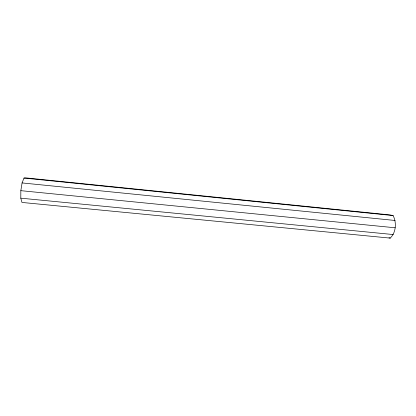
<?xml version="1.0" encoding="UTF-8"?>
<svg xmlns="http://www.w3.org/2000/svg" width="416" height="416" viewBox="0 0 416 416"><rect width="100%" height="100%" fill="white"/><g stroke="black" fill="none" stroke-linecap="round" stroke-linejoin="round"><path stroke-width="0.62" d="M20.8 198.172L20.836 190.668L22.074 182.931L23.998 178.064L25.839 177.887L390.031 214.926L393.125 215.576C396.75 222.591 396.1 232.513 390.229 238.113L21.954 202.441L20.8 198.172L393.307 234.556M20.836 190.668L395.2 227.781M22.074 182.931L395.122 220.48M23.998 178.064L393.125 215.576M389.012 237.739L390.229 238.113"/></g></svg>
